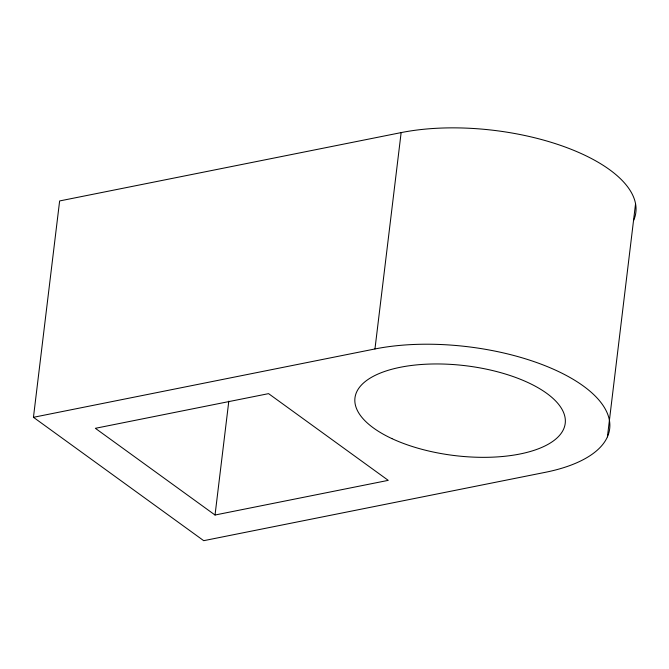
<?xml version="1.0" encoding="UTF-8"?>
<svg xmlns="http://www.w3.org/2000/svg" width="669" height="669" viewBox="0 0 669 669"><rect width="100%" height="100%" fill="white"/><g stroke="black" fill="none" stroke-linecap="round" stroke-linejoin="round"><path stroke-width="1" d="M33.45 417.305L374.958 348.959A150.659 64.383 6.9 0 1 583.309 385.988A150.659 64.383 6.9 0 1 545.218 472.339L203.71 540.677L33.45 417.305L59.633 200.943L401.141 132.604A150.659 64.383 6.9 0 1 567.538 147.899A150.659 64.383 6.9 0 1 633.602 220.469M215.033 515.021L95.358 428.311L268.578 393.64L388.246 480.359L215.033 515.021L228.815 401.149M374.958 348.959L401.141 132.604M607.419 436.832L635.55 203.777M391.917 438.613A105.894 45.258 6.9 0 0 563.641 429.046A105.894 45.258 6.9 0 0 424.706 364.279A105.894 45.258 6.9 0 0 391.917 438.613"/></g></svg>
